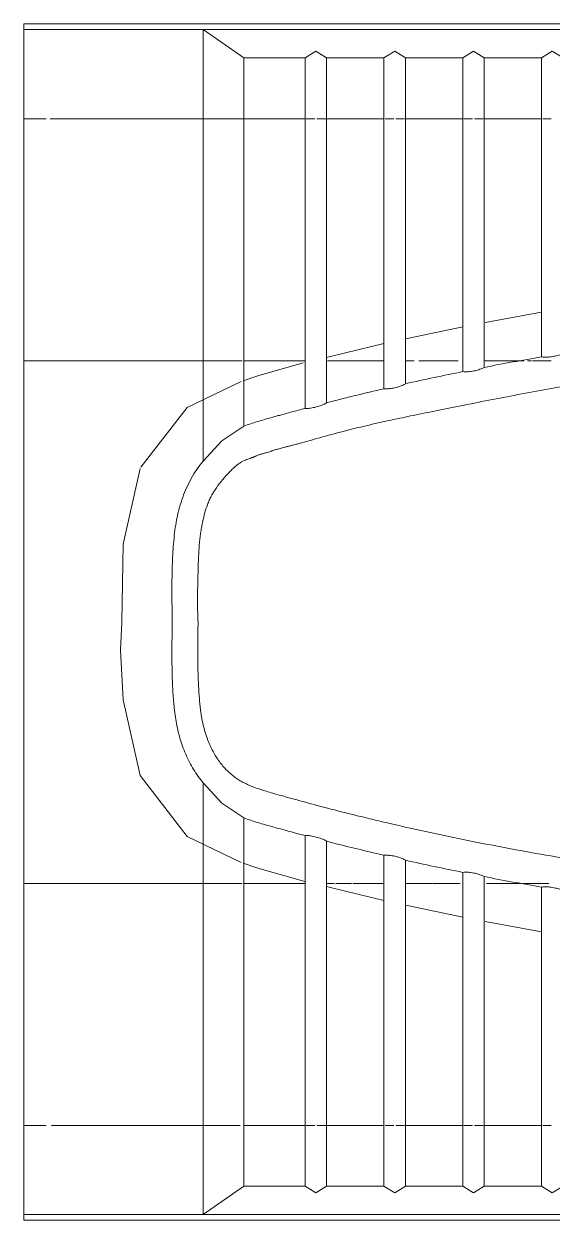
# Model space of a CAD drawing. Header units: millimetres. Extents: x -4000 to 187956, y -58990 to 162485.
# Drawn here: x 11660 to 11883, y 136247 to 136753 of the extents above; entities that cross this region are included whole.
import ezdxf

# ---------------------------------------------------------------- set-up
doc = ezdxf.new("R2010")
doc.units = ezdxf.units.MM
doc.layers.add('P-SANR-FIXT', color=6, linetype='Continuous', lineweight=9)

# ---------------------------------------------------------------- blocks, each defined once
blk = doc.blocks.new('WCPan-SquattingPan-Vitra-ArkitektSeries-5952 - CMPX502N-V830-FFS - TANG 1')
at = {"layer": 'P-SANR-FIXT', "color": 250}
for p, q in [((-252.96, 83.52), (-252.96, -390.25)), ((-250.56, 77.95), (-250.56, -314.32)), ((250.56, -314.32), (250.56, 77.95)), ((252.96, -390.25), (252.96, 79.13)), ((-238.61, -171.1), (-112.13, -171.1)), ((-238.61, -195.36), (-238.61, -171.1)), ((112.13, -171.1), (238.61, -171.1)), ((238.61, -195.36), (238.61, -171.1)), ((-107.69, -195.36), (-238.61, -195.36)), ((238.61, -195.36), (107.69, -195.36)), ((-238.61, -204.45), (-105.9, -204.45)), ((-238.61, -204.45), (-238.61, -228.71)), ((105.9, -204.45), (238.61, -204.45)), ((238.61, -204.45), (238.61, -228.71)), ((-100.75, -228.71), (-238.61, -228.71)), ((238.61, -228.71), (100.75, -228.71)), ((-238.61, -237.81), (-98.67, -237.81)), ((-238.61, -237.81), (-238.61, -262.07)), ((98.67, -237.81), (238.61, -237.81)), ((238.61, -262.07), (238.61, -237.81)), ((-92.74, -262.07), (-238.61, -262.07)), ((238.61, -262.07), (92.74, -262.07)), ((-238.61, -271.16), (-90.37, -271.16)), ((-238.61, -271.16), (-238.61, -297.17)), ((90.37, -271.16), (238.61, -271.16)), ((238.61, -297.17), (238.61, -271.16)), ((-250.56, -314.32), (-238.61, -297.17)), ((-238.61, -297.17), (-82.82, -297.17)), ((82.82, -297.17), (238.61, -297.17)), ((238.61, -297.17), (250.56, -314.32)), ((-250.56, -390.25), (-250.56, -314.32)), ((-250.56, -314.32), (-68.02, -314.32)), ((250.56, -314.32), (68.02, -314.32)), ((250.56, -314.32), (250.56, -390.25)), ((-252.96, -390.25), (-250.56, -390.25)), ((250.56, -390.25), (-250.56, -390.25)), ((250.56, -390.25), (252.96, -390.25))]:
    blk.add_line(p, q, dxfattribs=at)
at = {"layer": 'P-SANR-FIXT', "color": 252}
for p, q in [((-212.88, -170.61), (-212.88, -167.03)), ((-212.88, -195.36), (-212.88, -171.1)), ((-126.68, -195.02), (-130.99, -171.1)), ((-110.49, -170.26), (-110.49, -171.53)), ((130.99, -171.1), (126.68, -195)), ((212.95, -167.03), (212.95, -170.61)), ((212.95, -171.1), (212.95, -195.36)), ((-212.88, -199.43), (-212.88, -195.8)), ((212.95, -195.8), (212.95, -199.43)), ((-212.88, -203.99), (-212.88, -200.36)), ((212.95, -200.36), (212.95, -203.99)), ((-212.88, -228.71), (-212.88, -204.45)), ((212.95, -204.45), (212.95, -228.71)), ((-212.88, -232.8), (-212.88, -229.13)), ((212.95, -229.13), (212.95, -232.8)), ((-212.88, -237.36), (-212.88, -233.69)), ((212.95, -233.69), (212.95, -237.36)), ((-212.88, -262.07), (-212.88, -237.81)), ((212.95, -237.81), (212.95, -262.07)), ((-212.88, -266.18), (-212.88, -262.47)), ((212.95, -262.46), (212.95, -266.18)), ((-212.88, -270.74), (-212.88, -267.02)), ((212.95, -267.01), (212.95, -270.74)), ((-212.88, -379.12), (-212.88, -271.16)), ((-110.49, -271.16), (-110.49, -297.17)), ((110.55, -297.17), (110.55, -271.16)), ((212.95, -271.16), (212.95, -297.17)), ((-110.49, -297.89), (-110.49, -390.25)), ((110.55, -390.25), (110.55, -297.89)), ((212.95, -298.64), (212.95, -378.62)), ((64.91, -341.07), (32.93, -348.27)), ((-212.88, -390.25), (-212.88, -380.81)), ((212.95, -380.83), (212.95, -390.25)), ((-212.88, -390.25), (-252.96, -390.25)), ((-110.49, -390.25), (-212.88, -390.25)), ((-110.49, -390.25), (110.55, -390.25)), ((212.95, -390.25), (110.55, -390.25)), ((212.95, -390.25), (252.96, -390.25))]:
    blk.add_line(p, q, dxfattribs=at)
at = {"layer": 'P-SANR-FIXT', "color": 253}
for p, q in [((-110.49, -167.05), (-110.49, -170.26)), ((-110.49, -171.53), (-110.49, -174.86)), ((110.55, -179.1), (110.55, -168.05)), ((-110.49, -175.41), (-110.49, -177.07)), ((-110.49, -178.52), (-110.49, -179.97)), ((-110.49, -180.29), (-110.49, -195.36)), ((110.55, -194.42), (110.55, -179.98)), ((-110.49, -206.41), (-110.49, -223.02)), ((110.55, -216.97), (110.55, -205.52)), ((110.55, -228.71), (110.55, -217.24)), ((-110.49, -225), (-110.49, -228.71)), ((-110.49, -237.81), (-110.49, -261.67)), ((110.55, -239.63), (110.55, -237.81)), ((110.55, -250.97), (110.55, -239.87)), ((110.55, -258.37), (110.55, -251.55)), ((110.55, -262.07), (110.55, -258.87)), ((0.21, -348.8), (0.01, -348.78)), ((11.76, -349.37), (0.21, -348.8)), ((32.93, -348.27), (11.92, -349.37))]:
    blk.add_line(p, q, dxfattribs=at)
at = {"layer": 'P-SANR-FIXT', "color": 250, "flags": 128}
for points in [[(-238.61, -162), (-241.4, -166.55), (-238.61, -171.1)], [(238.61, -171.1), (241.4, -166.55), (238.61, -162)], [(-238.61, -195.36), (-241.4, -199.91), (-238.61, -204.45)], [(238.61, -204.45), (241.4, -199.91), (238.61, -195.36)], [(-238.61, -228.71), (-241.4, -233.26), (-238.61, -237.81)], [(238.61, -237.81), (241.4, -233.26), (238.61, -228.71)], [(-238.61, -262.07), (-241.4, -266.61), (-238.61, -271.16)], [(238.61, -271.16), (241.4, -266.61), (238.61, -262.07)], [(-82.82, -297.17), (-76.59, -306.5), (-68.03, -314.31)], [(68.02, -314.32), (76.62, -306.47), (82.82, -297.17)]]:
    blk.add_lwpolyline(points, dxfattribs=at)
at = {"layer": 'P-SANR-FIXT', "color": 252, "flags": 128}
for points in [[(-119.78, -228.72), (-120.1, -227.29), (-124.85, -204.47)], [(124.85, -204.47), (120.1, -227.27), (119.78, -228.72)], [(-111.93, -262.08), (-112.6, -259.38), (-117.74, -237.83)], [(117.74, -237.83), (112.6, -259.36), (111.93, -262.08)], [(-102, -297.45), (-104.14, -291.23), (-109.58, -271.96)], [(109.75, -271.26), (104.15, -291.21), (102, -297.45)], [(-65.5, -340.78), (-90.77, -321.15), (-101.74, -298.21)], [(101.74, -298.21), (90.78, -321.14), (64.92, -341.06)], [(0.01, -348.78), (-32.91, -348.27), (-64.9, -341.07)]]:
    blk.add_lwpolyline(points, dxfattribs=at)
at = {"layer": 'P-SANR-FIXT', "color": 250}
for points, knots in [([(0, -316.53), (-2.57, -316.65), (-6.63, -316.75), (-12.49, -316.73), (-17.03, -316.62), (-22.03, -316.49), (-27.44, -316.33), (-31.89, -316.08), (-35.25, -315.76), (-37.21, -315.49), (-38.69, -315.25), (-40.15, -315), (-42.63, -314.54), (-45.97, -313.77), (-49.1, -312.78), (-51.51, -311.78), (-53.28, -310.94), (-55.05, -309.93), (-57.41, -308.36), (-60.28, -306.11), (-62.85, -303.76), (-64.39, -302.23), (-65.18, -301.4), (-65.73, -300.82), (-66.22, -300.25), (-66.81, -299.51), (-67.67, -298.23), (-68.35, -296.82), (-68.87, -295.48), (-69.15, -294.67), (-69.37, -294.04), (-69.54, -293.58), (-69.69, -293.2), (-69.81, -292.91), (-69.94, -292.61), (-70.09, -292.26), (-70.31, -291.73), (-70.54, -291.12), (-70.78, -290.45), (-70.99, -289.81), (-71.19, -289.15), (-71.39, -288.44), (-71.61, -287.68), (-71.89, -286.73), (-72.14, -285.92), (-72.3, -285.45), (-72.45, -285.02), (-72.63, -284.48), (-72.87, -283.64), (-73.24, -282.3), (-73.68, -280.62), (-74.15, -278.85), (-74.56, -277.26), (-75.02, -275.49), (-75.69, -273.02), (-77.01, -268.32), (-79.26, -260.33), (-81.89, -250.19), (-84.17, -240.47), (-85.92, -232.4), (-87.84, -223.11), (-90.01, -212.53), (-92.31, -201.03), (-94.68, -188.88), (-97.05, -176.38), (-99.34, -163.8), (-101.12, -153.5), (-102.43, -145.49), (-103.34, -139.7), (-104.2, -133.91), (-105.33, -125.94), (-106.67, -115.71), (-108.18, -103.26), (-110.06, -86.83), (-112.11, -67.27), (-114.14, -47.68), (-115.47, -34.04), (-116.07, -25.77), (-116.42, -20.03), (-116.64, -15.92), (-116.84, -12.43), (-117.01, -9.49), (-117.15, -7.15), (-117.31, -4.76), (-117.5, -1.64), (-117.72, 2.21), (-117.96, 6.71), (-118.26, 12.58), (-118.59, 19.7), (-118.95, 27.84), (-119.28, 36.03), (-119.56, 44.17), (-119.79, 51.56), (-119.92, 57.74), (-120.01, 61.98), (-120.06, 64.86), (-120, 66.8), (-119.87, 68.43), (-119.72, 69.84), (-119.54, 71.34), (-119.29, 73.25), (-118.9, 75.6), (-118.39, 77.69), (-118.04, 78.86), (-117.97, 79.08)], [-1, -1, -1, -1, -0.9761905, -0.9642857, -0.952381, -0.9404762, -0.9285714, -0.9166667, -0.9107143, -0.9047619, -0.9017857, -0.8988095, -0.8928571, -0.8809524, -0.8690476, -0.8630952, -0.8571429, -0.8511905, -0.8452381, -0.8333333, -0.8214286, -0.8154762, -0.8125, -0.8095238, -0.8065476, -0.8035714, -0.797619, -0.7857143, -0.7797619, -0.7738095, -0.7708333, -0.7678571, -0.764881, -0.7633929, -0.7619048, -0.7589286, -0.7559524, -0.75, -0.7440476, -0.7380952, -0.7321429, -0.7261905, -0.7202381, -0.7142857, -0.7083333, -0.702381, -0.6964286, -0.6904762, -0.6845238, -0.6785714, -0.672619, -0.6696429, -0.6666667, -0.6636905, -0.6607143, -0.6547619, -0.6428571, -0.6309524, -0.625, -0.6190476, -0.6130952, -0.6071429, -0.6011905, -0.5952381, -0.5892857, -0.5833333, -0.577381, -0.5744048, -0.5714286, -0.5684524, -0.5654762, -0.5595238, -0.5535714, -0.547619, -0.5357143, -0.5238095, -0.5119048, -0.5, -0.4940476, -0.4880952, -0.4821429, -0.4791667, -0.4761905, -0.4732143, -0.4702381, -0.4642857, -0.4583333, -0.452381, -0.4404762, -0.4285714, -0.4166667, -0.4047619, -0.3928571, -0.3809524, -0.3690476, -0.3571429, -0.3452381, -0.3392857, -0.3333333, -0.327381, -0.3214286, -0.3095238, -0.297619, -0.2948705, -0.2948705, -0.2948705, -0.2948705]), ([(117.9, 79.12), (118.27, 77.88), (118.88, 75.48), (119.45, 72.3), (119.77, 69.47), (119.93, 66.83), (119.98, 64.71), (119.99, 63.03), (119.99, 62.01), (119.98, 61.16), (119.97, 60.06), (119.93, 58.25), (119.86, 55.26), (119.75, 51.42), (119.64, 47.54), (119.53, 44.03), (119.42, 40.71), (119.29, 36.98), (119.11, 31.92), (118.92, 26.93), (118.73, 22.47), (118.58, 19.03), (118.44, 16.16), (118.31, 13.45), (118.19, 10.96), (118.07, 8.66), (117.96, 6.69), (117.85, 4.57), (117.69, 1.79), (117.49, -1.72), (117.23, -5.98), (116.95, -10.31), (116.66, -14.74), (116.26, -20.61), (115.51, -30.84), (114.35, -45.2), (112.27, -68.07), (109.21, -96.69), (105.5, -125.36), (102.12, -148.02), (99.36, -165), (96.36, -181.94), (93.51, -196.84), (91.28, -207.81), (89.79, -214.88), (88.65, -220.17), (87.48, -225.47), (86.49, -229.85), (85.66, -233.44), (84.91, -236.67), (84.11, -240.05), (83.22, -243.76), (82.25, -247.78), (81.22, -251.94), (80.18, -256.07), (79.26, -259.65), (78.18, -263.8), (76.91, -268.61), (75.82, -272.63), (74.96, -275.78), (74.1, -278.92), (73.15, -282.36), (72.21, -285.67), (71.41, -288.37), (70.37, -291.52), (69.25, -294.43), (68.05, -296.98), (67.13, -298.69), (66.09, -300.32), (64.44, -302.55), (61.91, -305.27), (58.14, -308.26), (54.39, -310.43), (51.04, -311.95), (47.42, -313.32), (42.84, -314.6), (38.33, -315.36), (34.88, -315.75), (31.62, -316.04), (27.15, -316.34), (22.37, -316.52), (18.42, -316.6), (14.39, -316.65), (9.97, -316.64), (5.12, -316.57), (1.82, -316.53), (0, -316.53)], [0.2279412, 0.2279412, 0.2279412, 0.2279412, 0.2352941, 0.2426471, 0.25, 0.2573529, 0.2647059, 0.2683824, 0.2720588, 0.2738971, 0.2757353, 0.2794118, 0.2830882, 0.2867647, 0.2904412, 0.2922794, 0.2941176, 0.2977941, 0.3014706, 0.3088235, 0.3161765, 0.3235294, 0.3308824, 0.3382353, 0.3455882, 0.3492647, 0.3529412, 0.3566176, 0.3602941, 0.3676471, 0.375, 0.3823529, 0.3897059, 0.3970588, 0.4117647, 0.4411765, 0.4705882, 0.5294118, 0.5882353, 0.6176471, 0.6470588, 0.6764706, 0.7058824, 0.7242647, 0.7334559, 0.7426471, 0.7518382, 0.7610294, 0.765625, 0.7702206, 0.7794118, 0.7886029, 0.7977941, 0.8069853, 0.8115809, 0.8161765, 0.8207721, 0.8253676, 0.8299632, 0.832261, 0.8345588, 0.8391544, 0.84375, 0.8483456, 0.8529412, 0.8621324, 0.8667279, 0.8713235, 0.8759191, 0.8805147, 0.8897059, 0.8988971, 0.9080882, 0.9126838, 0.9172794, 0.9264706, 0.9356618, 0.9402574, 0.9448529, 0.9540441, 0.9632353, 0.9678309, 0.9724265, 0.9816176, 0.9908088, 1, 1, 1, 1]), ([(-112.13, -171.1), (-112.03, -170.78), (-111.92, -169.81), (-112.06, -167.65), (-112.4, -165.69), (-112.75, -164.27), (-113.05, -163.33), (-113.36, -162.55), (-113.56, -162.16), (-113.66, -162)], [0, 0, 0, 0, 0.2, 0.4, 0.6, 0.7, 0.8, 0.9, 1, 1, 1, 1]), ([(113.67, -162), (113.57, -162.16), (113.37, -162.55), (113.06, -163.33), (112.76, -164.27), (112.5, -165.34), (112.27, -166.47), (112.04, -168.01), (111.93, -169.81), (112.03, -170.78), (112.13, -171.1)], [0, 0, 0, 0, 0.1, 0.2, 0.3, 0.4, 0.5, 0.6, 0.8, 1, 1, 1, 1]), ([(-105.9, -204.45), (-105.81, -204.13), (-105.73, -203.15), (-105.9, -201.35), (-106.17, -199.82), (-106.42, -198.68), (-106.72, -197.62), (-107.04, -196.68), (-107.37, -195.9), (-107.59, -195.51), (-107.69, -195.36)], [0, 0, 0, 0, 0.2, 0.4, 0.5, 0.6, 0.7, 0.8, 0.9, 1, 1, 1, 1]), ([(107.69, -195.36), (107.59, -195.51), (107.37, -195.9), (107.04, -196.68), (106.72, -197.62), (106.42, -198.68), (106.17, -199.82), (105.9, -201.35), (105.73, -203.15), (105.81, -204.13), (105.9, -204.45)], [0, 0, 0, 0, 0.1, 0.2, 0.3, 0.4, 0.5, 0.6, 0.8, 1, 1, 1, 1]), ([(-98.67, -237.81), (-98.59, -237.48), (-98.54, -236.5), (-98.77, -234.69), (-99.08, -233.16), (-99.37, -232.03), (-99.7, -230.97), (-100.05, -230.03), (-100.41, -229.26), (-100.64, -228.87), (-100.75, -228.71)], [0, 0, 0, 0, 0.2, 0.4, 0.5, 0.6, 0.7, 0.8, 0.9, 1, 1, 1, 1]), ([(100.75, -228.71), (100.64, -228.87), (100.41, -229.26), (100.05, -230.03), (99.7, -230.97), (99.38, -232.03), (99.08, -233.16), (98.77, -234.69), (98.54, -236.5), (98.59, -237.48), (98.67, -237.81)], [0, 0, 0, 0, 0.1, 0.2, 0.3, 0.4, 0.5, 0.6, 0.8, 1, 1, 1, 1]), ([(-98.67, -237.81), (-97.73, -241.85), (-96.29, -247.92), (-94.28, -256.05), (-93.25, -260.12), (-92.74, -262.07)], [0, 0, 0, 0, 0.5, 0.75, 1, 1, 1, 1]), ([(-90.37, -271.16), (-90.29, -270.84), (-90.27, -269.84), (-90.56, -268.03), (-90.93, -266.5), (-91.26, -265.37), (-91.62, -264.32), (-92, -263.39), (-92.39, -262.61), (-92.63, -262.22), (-92.74, -262.07)], [0, 0, 0, 0, 0.2, 0.4, 0.5, 0.6, 0.7, 0.8, 0.9, 1, 1, 1, 1]), ([(92.74, -262.07), (92.63, -262.22), (92.39, -262.61), (92, -263.38), (91.62, -264.32), (91.26, -265.37), (90.93, -266.5), (90.56, -268.03), (90.27, -269.84), (90.29, -270.84), (90.37, -271.16)], [0, 0, 0, 0, 0.1, 0.2, 0.3, 0.4, 0.5, 0.6, 0.8, 1, 1, 1, 1]), ([(-90.36, -271.16), (-90.12, -272.1), (-89.59, -274.06), (-88.71, -277.32), (-87.87, -280.39), (-87.13, -283.06), (-86.45, -285.52), (-85.65, -288.38), (-84.44, -292.51), (-83.52, -295.32), (-82.82, -297.17)], [0, 0, 0, 0, 0.125, 0.25, 0.375, 0.4375, 0.5, 0.625, 0.75, 1, 1, 1, 1]), ([(82.82, -297.17), (83.19, -296.17), (83.9, -294.18), (84.83, -291.21), (85.76, -288.01), (86.74, -284.5), (87.81, -280.6), (89.16, -275.66), (89.96, -272.69), (90.37, -271.16)], [0, 0, 0, 0, 0.125, 0.25, 0.375, 0.5, 0.625, 0.75, 1, 1, 1, 1]), ([(-68.03, -314.31), (-65.74, -316.27), (-60.79, -319.64), (-52.79, -323.22), (-45.65, -325.2), (-39.97, -326.19), (-35.43, -326.72), (-30.78, -327.09), (-26.09, -327.34), (-21.34, -327.5), (-16.54, -327.58), (-12.03, -327.59), (-6.41, -327.54), (-2.54, -327.48), (0, -327.48)], [0, 0, 0, 0, 0.125, 0.25, 0.375, 0.4375, 0.5, 0.5625, 0.625, 0.6875, 0.75, 0.8125, 0.875, 1, 1, 1, 1]), ([(0, -327.48), (2.52, -327.48), (5.85, -327.54), (10.4, -327.58), (14, -327.59), (17.77, -327.56), (21.35, -327.49), (24.76, -327.39), (28.16, -327.24), (31.64, -327.02), (34.43, -326.79), (36.62, -326.57), (38.99, -326.3), (43.33, -325.66), (48.02, -324.57), (52.47, -323.14), (55.92, -321.79), (59.29, -320.2), (63.48, -317.84), (66.31, -315.78), (68.02, -314.32)], [0, 0, 0, 0, 0.1, 0.15, 0.2, 0.25, 0.3, 0.35, 0.4, 0.45, 0.5, 0.525, 0.55, 0.6, 0.7, 0.75, 0.8, 0.85, 0.9, 1, 1, 1, 1])]:
    blk.add_open_spline(points, degree=3, knots=knots, dxfattribs=at)
for points in [[(-112.13, -171.1), (-111.43, -175.15), (-109.99, -183.25), (-108.47, -191.32), (-107.69, -195.36)], [(107.69, -195.36), (108.47, -191.32), (109.99, -183.24), (111.43, -175.15), (112.13, -171.1)], [(-105.9, -204.45), (-105.08, -208.51), (-103.41, -216.6), (-101.65, -224.68), (-100.75, -228.71)], [(100.75, -228.71), (101.65, -224.68), (103.41, -216.6), (105.08, -208.51), (105.9, -204.45)], [(92.74, -262.07), (93.78, -258.04), (95.8, -249.96), (97.73, -241.86), (98.67, -237.81)]]:
    blk.add_open_spline(points, degree=3, dxfattribs=at)
blk = doc.blocks.new('CMF2_NHAXUONG_A_rvt-1-FFS - TANG 1')
at = {"layer": 'P-SANR-FIXT', "color": 250, "lineweight": 9, "rotation": 269.9999999999997}
blk.add_blockref('WCPan-SquattingPan-Vitra-ArkitektSeries-5952 - CMPX502N-V830-FFS - TANG 1', (12049.79, 136500.01), dxfattribs=at)

msp = doc.modelspace()

# ---------------------------------------------------------------- block references
at = {"lineweight": 5}
msp.add_blockref('CMF2_NHAXUONG_A_rvt-1-FFS - TANG 1', (0, 0), dxfattribs=at)

doc.saveas('drawing.dxf')
